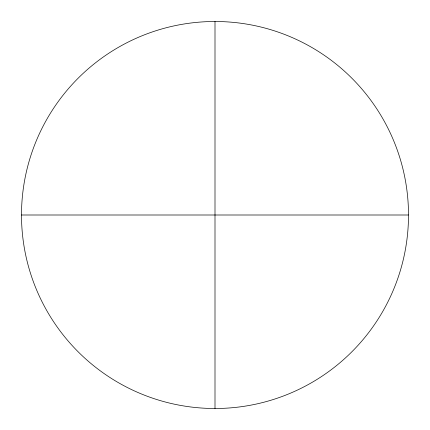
<?xml version="1.0" encoding="UTF-8"?>
<svg xmlns="http://www.w3.org/2000/svg" width="430" height="430" viewBox="0 0 430 430"><rect width="100%" height="100%" fill="white"/><g stroke="black" fill="none" stroke-linecap="round" stroke-linejoin="round"><path stroke-width="0.64" d="M21.5 215L408.5 215A193.5 193.5 0 0 1 118.25 382.576A193.5 193.5 0 0 1 118.25 47.424A193.5 193.5 0 0 1 408.5 215M215 21.5L215 408.5"/></g></svg>
